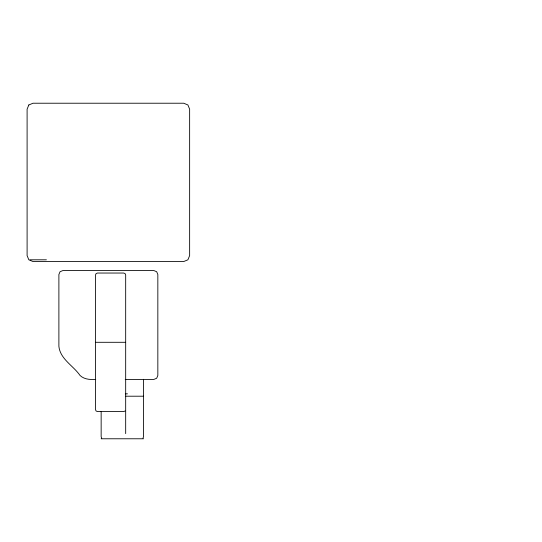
<?xml version="1.0" encoding="UTF-8"?>
<svg xmlns="http://www.w3.org/2000/svg" width="542" height="542" viewBox="0 0 542 542"><rect width="100%" height="100%" fill="white"/><g stroke="black" fill="none" stroke-linecap="round" stroke-linejoin="round"><path stroke-width="0.81" d="M142.959 438.193L143.535 436.798L143.535 379.298M125.1 410.985L123.698 411.568L97.472 411.568L96.076 410.985L95.494 409.589L95.494 275.018L96.076 273.615L97.472 273.039L123.698 273.039L125.1 273.615L125.676 275.018L125.676 433.62M30.054 259.801L46.402 259.801M95.494 342.3L125.676 342.3M95.717 379.407C90.223 379.739 84.24 379.475 80.026 375.45C73.339 365.721 60.148 359.075 58.888 346.311L58.888 274.523L60.047 271.725L62.845 270.566L153.881 270.566L156.679 271.725L157.837 274.523L157.837 375.45L156.679 378.248L153.881 379.407L125.216 379.407M125.317 393.838L127.465 393.838M125.683 396.209L143.535 396.209M101.151 438.776L143.535 438.776M101.727 438.193L101.151 436.798L101.151 411.432M28.834 104.965L27.1 109.159L27.1 255.6L28.834 259.801L33.015 261.542L183.724 261.542L187.905 259.801L189.639 255.6L189.639 109.159L187.905 104.965L183.724 103.224L33.015 103.224L28.834 104.965"/></g></svg>
